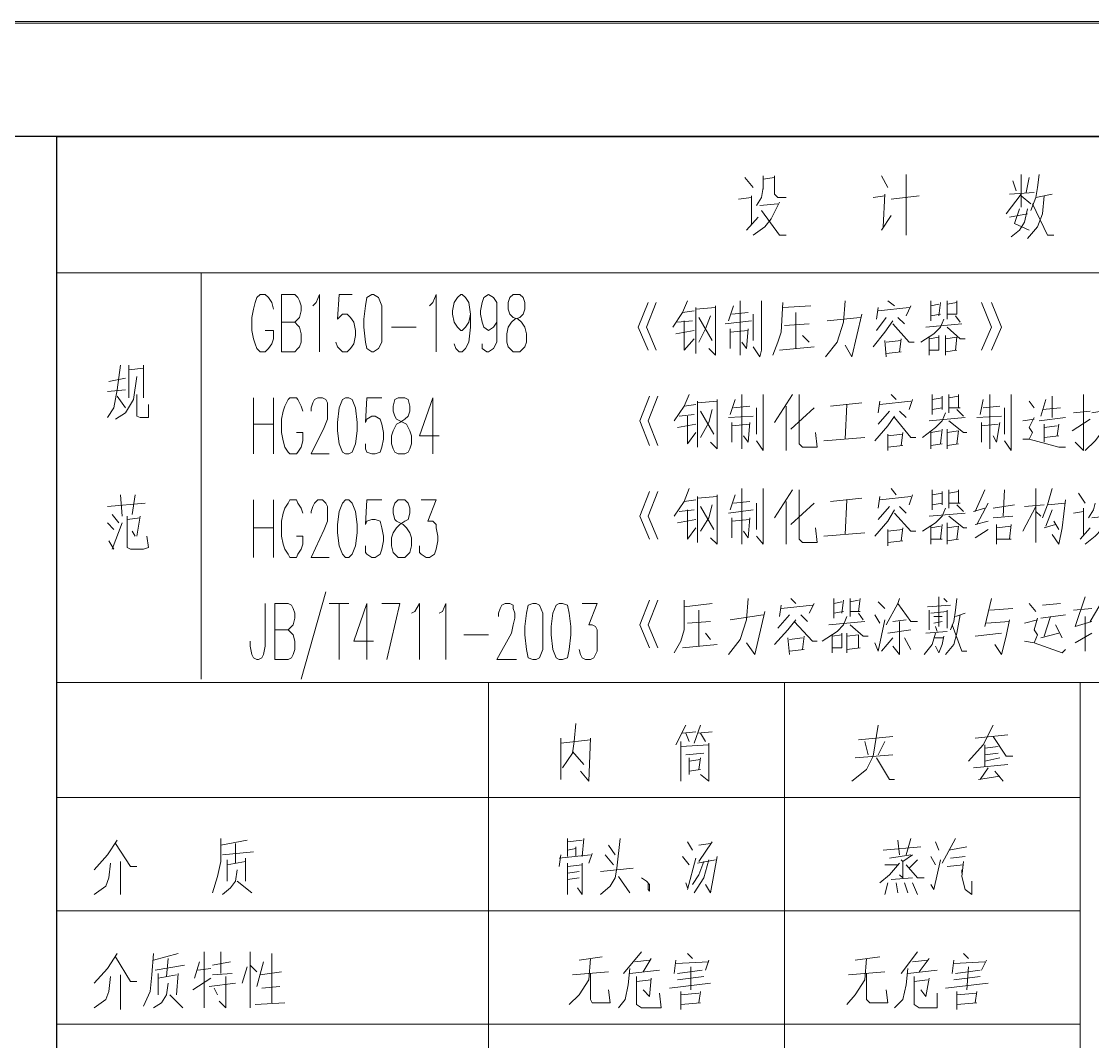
# Model space of a CAD drawing. Header units: inches. Extents: x -244 to 17, y 0 to 370.
# Drawn here: x -67.44 to -26.06, y 330.5 to 369.9 of the extents above; entities that cross this region are included whole.
import ezdxf

# ---------------------------------------------------------------- set-up
doc = ezdxf.new("R2010")
doc.units = ezdxf.units.IN
doc.header["$MEASUREMENT"] = 0
doc.layers.add('图层 1', color=7, linetype='Continuous')

# ---------------------------------------------------------------- blocks, each defined once
blk = doc.blocks.new('block 2')
at = {"layer": '图层 1', "lineweight": 0}
blk.add_lwpolyline([(20.383, 3.175), (390.017, 3.175), (390.017, 264.541), (20.383, 264.541)], dxfattribs=at)
at = {"layer": '图层 1', "color": 7, "lineweight": 13, "true_color": 0xffffff}
for points in [[(20.383, 264.478), (20.383, 3.175), (389.954, 3.175), (389.954, 264.478), (20.383, 264.478)], [(351.282, 86.741), (351.282, 47.181)], [(355.664, 86.741), (355.664, 47.181)], [(360.045, 86.741), (360.045, 47.181)], [(364.49, 86.741), (364.49, 7.556)], [(380.302, 86.741), (380.302, 7.556)], [(353.124, 84.646), (352.552, 84.709), (352.235, 84.836), (351.917, 85.281)], [(354.013, 84.391), (353.441, 84.772), (352.87, 85.281)], [(357.505, 84.646), (356.934, 84.709), (356.616, 84.836), (356.299, 85.281)], [(358.394, 84.391), (357.823, 84.772), (357.251, 85.281)], [(353.886, 84.455), (352.933, 83.884), (352.933, 83.629)], [(358.267, 84.455), (357.378, 83.884), (357.378, 83.629)], [(369.951, 84.709), (369.634, 84.519)], [(369.634, 84.582), (370.65, 84.201)], [(370.65, 84.772), (370.396, 84.519)], [(370.967, 84.582), (370.65, 84.328)], [(371.285, 84.772), (371.412, 83.312)], [(376.301, 83.629), (375.412, 83.757), (374.904, 84.074), (374.65, 84.455)], [(376.746, 84.265), (375.793, 84.391), (375.095, 84.519), (374.714, 84.772)], [(375.793, 84.074), (375.73, 84.772)], [(376.111, 84.709), (376.238, 84.074)], [(353.187, 84.265), (351.854, 84.265)], [(357.569, 84.265), (356.299, 84.265)], [(371.729, 84.265), (370.904, 84.201)], [(375.539, 84.391), (375.095, 84.074)], [(370.904, 84.01), (369.697, 84.01), (369.634, 83.884), (369.634, 83.375), (369.697, 83.185), (370.142, 83.249)], [(370.142, 83.693), (370.332, 83.82)], [(370.904, 83.503), (370.142, 83.629)], [(370.84, 83.503), (370.777, 84.01)], [(371.729, 83.693), (370.967, 83.82)], [(375.603, 83.629), (374.777, 83.629), (374.714, 83.503), (374.714, 83.185), (375.222, 83.185)], [(376.746, 83.947), (375.476, 83.947)], [(376.619, 83.375), (376.555, 83.947)], [(354.013, 82.994), (353.187, 83.058), (352.552, 83.122), (351.981, 83.375)], [(375.476, 83.375), (376.746, 83.375)], [(352.87, 82.423), (352.425, 82.487), (352.108, 82.677), (351.917, 82.994)], [(353.251, 82.804), (352.425, 82.804)], [(353.187, 82.106), (353.06, 82.804)], [(353.378, 82.931), (353.568, 81.788)], [(354.013, 82.042), (353.759, 82.994)], [(353.124, 82.487), (353.822, 82.423)], [(352.425, 82.36), (351.917, 81.851)], [(353.251, 82.042), (352.425, 82.106)], [(352.616, 81.471), (353.06, 80.772)], [(353.695, 81.216), (353.06, 81.407)], [(353.378, 81.28), (353.441, 80.772)], [(380.302, 81.153), (364.617, 81.153)], [(354.076, 81.026), (351.917, 81.026)], [(352.743, 80.835), (352.87, 79.819)], [(353.187, 80.709), (353.251, 79.947)], [(353.568, 80.709), (353.695, 80.01)], [(358.458, 80.391), (357.569, 80.391), (356.997, 80.518), (356.362, 80.709)], [(353.124, 80.2), (351.917, 80.2), (352.171, 80.454)], [(352.679, 80.645), (352.425, 80.518)], [(354.076, 80.391), (353.251, 80.391)], [(357.251, 79.756), (356.807, 79.819), (356.553, 80.01), (356.299, 80.328)], [(357.823, 80.328), (357.95, 79.121)], [(358.394, 79.375), (358.204, 80.391)], [(357.632, 80.137), (356.807, 80.137)], [(357.569, 79.438), (357.442, 80.137)], [(353.505, 79.375), (352.87, 79.566)], [(356.807, 79.756), (356.362, 79.185)], [(357.505, 79.819), (358.267, 79.819)], [(354.076, 79.248), (351.917, 79.248)], [(352.044, 79.057), (352.108, 77.915)], [(353.314, 78.994), (353.568, 79.248)], [(357.696, 79.438), (356.807, 79.438)], [(367.538, 78.676), (365.887, 78.676), (365.57, 78.74), (365.443, 78.804), (365.379, 78.931), (365.379, 78.994), (365.443, 79.121), (365.57, 79.185), (365.887, 79.248), (366.078, 79.248)], [(371.539, 79.121), (369.316, 79.121)], [(370.459, 79.121), (370.459, 78.359)], [(375.476, 79.121), (373.317, 79.121)], [(374.46, 79.121), (374.46, 78.359)], [(378.905, 78.359), (379.159, 78.422), (379.349, 78.55), (379.476, 78.676), (379.476, 78.867), (379.349, 78.994), (379.159, 79.057), (378.905, 79.121), (378.587, 79.185), (378.079, 79.185), (377.762, 79.121), (377.571, 79.057), (377.381, 78.994), (377.254, 78.867), (377.254, 78.676), (377.381, 78.55), (377.571, 78.422), (377.762, 78.359), (378.079, 78.359), (378.079, 78.676)], [(352.743, 78.105), (352.679, 78.804)], [(353.695, 78.74), (352.743, 78.994)], [(353.187, 78.867), (353.314, 78.041)], [(352.108, 78.422), (354.013, 78.422)], [(366.522, 77.788), (366.395, 77.66), (366.332, 77.597), (366.078, 77.534), (365.76, 77.534), (365.57, 77.597), (365.443, 77.66), (365.379, 77.788), (365.379, 78.296), (367.538, 78.296), (367.538, 77.788), (367.475, 77.66), (367.348, 77.597), (367.157, 77.534), (366.967, 77.534), (366.713, 77.597), (366.649, 77.66), (366.522, 77.788), (366.522, 78.296)], [(371.539, 78.359), (369.316, 78.359)], [(375.476, 78.359), (373.317, 78.359)], [(371.031, 77.216), (371.221, 77.279), (371.412, 77.407), (371.539, 77.47), (371.539, 77.724), (371.412, 77.788), (371.221, 77.915), (371.031, 77.978), (370.713, 78.041), (370.142, 78.041), (369.824, 77.978), (369.634, 77.915), (369.443, 77.788), (369.316, 77.724), (369.316, 77.47), (369.443, 77.407), (369.634, 77.279), (369.824, 77.216), (370.142, 77.216), (370.142, 77.47)], [(374.968, 77.216), (375.158, 77.279), (375.412, 77.407), (375.476, 77.47), (375.476, 77.724), (375.412, 77.788), (375.158, 77.915), (374.968, 77.978), (374.65, 78.041), (374.142, 78.041), (373.825, 77.978), (373.571, 77.915), (373.38, 77.788), (373.317, 77.724), (373.317, 77.47), (373.38, 77.407), (373.571, 77.279), (373.825, 77.216), (374.142, 77.216), (374.142, 77.47)], [(378.397, 77.534), (378.27, 77.407), (378.206, 77.343), (377.952, 77.279), (377.635, 77.279), (377.444, 77.343), (377.381, 77.407), (377.254, 77.534), (377.254, 78.041), (379.476, 78.041), (379.476, 77.534), (379.349, 77.407), (379.222, 77.343), (379.032, 77.279), (378.841, 77.279), (378.587, 77.343), (378.524, 77.407), (378.397, 77.534), (378.397, 78.041)], [(367.983, 76.327), (364.617, 77.279)], [(371.031, 76.899), (371.094, 76.899), (371.285, 76.835), (371.412, 76.772), (371.539, 76.644), (371.539, 76.454), (371.412, 76.327), (371.285, 76.263), (371.094, 76.263), (370.904, 76.263), (370.713, 76.263), (370.396, 76.391), (369.316, 76.899), (369.316, 76.2)], [(374.968, 76.899), (375.095, 76.899), (375.285, 76.835), (375.412, 76.772), (375.476, 76.644), (375.476, 76.454), (375.412, 76.327), (375.285, 76.263), (375.095, 76.263), (374.841, 76.263), (374.65, 76.263), (374.333, 76.391), (373.317, 76.899), (373.317, 76.2)], [(379.032, 76.835), (379.159, 76.708), (379.476, 76.581), (377.254, 76.581)], [(367.538, 76.2), (367.538, 75.438)], [(367.538, 75.819), (365.379, 75.819)], [(371.539, 75.565), (371.412, 75.692), (371.094, 75.819), (370.586, 75.882), (370.269, 75.882), (369.761, 75.819), (369.443, 75.692), (369.316, 75.565), (369.316, 75.438), (369.443, 75.311), (369.761, 75.184), (370.269, 75.121), (370.586, 75.121), (371.094, 75.184), (371.412, 75.311), (371.539, 75.438), (371.539, 75.565)], [(375.476, 75.565), (375.412, 75.692), (375.095, 75.819), (374.523, 75.882), (374.206, 75.882), (373.698, 75.819), (373.38, 75.692), (373.317, 75.565), (373.317, 75.438), (373.38, 75.311), (373.698, 75.184), (374.206, 75.121), (374.523, 75.121), (375.095, 75.184), (375.412, 75.311), (375.476, 75.438), (375.476, 75.565)], [(379.476, 75.311), (379.476, 75.819), (378.524, 75.882), (378.587, 75.819), (378.714, 75.692), (378.714, 75.501), (378.587, 75.375), (378.397, 75.247), (378.079, 75.184), (377.889, 75.184), (377.571, 75.247), (377.381, 75.375), (377.254, 75.501), (377.254, 75.692), (377.381, 75.819), (377.444, 75.882), (377.635, 75.946)], [(365.379, 74.74), (367.538, 74.74), (366.078, 75.247), (366.078, 74.485)], [(371.539, 74.168), (371.539, 74.74), (370.586, 74.803), (370.713, 74.74), (370.777, 74.549), (370.777, 74.422), (370.713, 74.232), (370.459, 74.168), (370.142, 74.104), (369.951, 74.104), (369.634, 74.168), (369.443, 74.232), (369.316, 74.422), (369.316, 74.549), (369.443, 74.74), (369.507, 74.803), (369.761, 74.803)], [(375.476, 74.168), (375.476, 74.74), (374.523, 74.803), (374.65, 74.74), (374.777, 74.549), (374.777, 74.422), (374.65, 74.232), (374.46, 74.168), (374.142, 74.104), (373.888, 74.104), (373.571, 74.168), (373.38, 74.232), (373.317, 74.422), (373.317, 74.549), (373.38, 74.74), (373.507, 74.803), (373.698, 74.803)], [(379.476, 74.549), (379.349, 74.74), (379.032, 74.803), (378.524, 74.866), (378.206, 74.866), (377.635, 74.803), (377.381, 74.74), (377.254, 74.549), (377.254, 74.485), (377.381, 74.295), (377.635, 74.168), (378.206, 74.168), (378.524, 74.168), (379.032, 74.168), (379.349, 74.295), (379.476, 74.485), (379.476, 74.549)], [(365.379, 73.978), (367.538, 73.469), (367.538, 74.168)], [(371.539, 73.533), (371.412, 73.66), (371.221, 73.724), (371.031, 73.724), (370.777, 73.66), (370.713, 73.597), (370.586, 73.343), (370.459, 73.216), (370.269, 73.088), (370.078, 73.025), (369.761, 73.025), (369.507, 73.088), (369.443, 73.152), (369.316, 73.279), (369.316, 73.533), (369.443, 73.66), (369.507, 73.724), (369.761, 73.787), (370.078, 73.787), (370.269, 73.724), (370.459, 73.597), (370.586, 73.469), (370.713, 73.279), (370.777, 73.152), (371.031, 73.088), (371.221, 73.088), (371.412, 73.152), (371.539, 73.279), (371.539, 73.533)], [(375.476, 73.533), (375.412, 73.66), (375.158, 73.724), (374.968, 73.724), (374.777, 73.66), (374.65, 73.597), (374.523, 73.343), (374.46, 73.216), (374.206, 73.088), (374.015, 73.025), (373.698, 73.025), (373.507, 73.088), (373.38, 73.152), (373.317, 73.279), (373.317, 73.533), (373.38, 73.66), (373.507, 73.724), (373.698, 73.787), (374.015, 73.787), (374.206, 73.724), (374.46, 73.597), (374.523, 73.469), (374.65, 73.279), (374.777, 73.152), (374.968, 73.088), (375.158, 73.088), (375.412, 73.152), (375.476, 73.279), (375.476, 73.533)], [(378.206, 73.787), (378.206, 72.835)], [(367.157, 73.025), (367.221, 72.898), (367.538, 72.707), (365.379, 72.707)], [(371.539, 72.644), (371.539, 72.072), (370.713, 72.39), (370.713, 72.2), (370.586, 72.072), (370.459, 72.072), (370.142, 72.009), (369.951, 72.009), (369.634, 72.072), (369.443, 72.136), (369.316, 72.326), (369.316, 72.454), (369.443, 72.644), (369.507, 72.707), (369.761, 72.707)], [(373.317, 72.2), (375.476, 72.2), (374.015, 72.707), (374.015, 71.946)], [(379.032, 72.326), (379.159, 72.2), (379.476, 72.072), (377.254, 72.072)], [(367.157, 71.946), (367.221, 71.819), (367.538, 71.691), (365.379, 71.691)], [(378.714, 70.739), (378.397, 70.803), (378.206, 70.929), (378.079, 71.057), (378.079, 71.12), (378.206, 71.247), (378.397, 71.374), (378.714, 71.438), (378.841, 71.438), (379.159, 71.374), (379.349, 71.247), (379.476, 71.12), (379.476, 71.057), (379.349, 70.929), (379.159, 70.803), (378.714, 70.739), (378.206, 70.739), (377.635, 70.803), (377.381, 70.929), (377.254, 71.057), (377.254, 71.184), (377.381, 71.31), (377.571, 71.374)], [(366.332, 70.993), (366.332, 70.041)], [(364.49, 70.041), (302.832, 70.041)], [(378.714, 69.723), (378.397, 69.723), (378.206, 69.85), (378.079, 70.041), (378.206, 70.231), (378.397, 70.294), (378.714, 70.358), (378.841, 70.358), (379.159, 70.294), (379.349, 70.231), (379.476, 70.041), (379.349, 69.85), (379.159, 69.723), (378.714, 69.723), (378.206, 69.723), (377.635, 69.723), (377.381, 69.85), (377.254, 70.041), (377.254, 70.104), (377.381, 70.294), (377.571, 70.294)], [(367.03, 69.66), (367.157, 69.66), (367.348, 69.596), (367.475, 69.532), (367.538, 69.406), (367.538, 69.215), (367.475, 69.088), (367.348, 69.088), (367.157, 69.025), (366.967, 69.025), (366.713, 69.088), (366.395, 69.151), (365.379, 69.723), (365.379, 68.961)], [(379.476, 69.088), (379.349, 69.215), (379.159, 69.279), (378.905, 69.279), (378.714, 69.215), (378.587, 69.088), (378.524, 68.897), (378.397, 68.771), (378.206, 68.644), (377.952, 68.58), (377.635, 68.58), (377.444, 68.644), (377.381, 68.707), (377.254, 68.834), (377.254, 69.088), (377.381, 69.215), (377.444, 69.279), (377.635, 69.342), (377.952, 69.342), (378.206, 69.279), (378.397, 69.151), (378.524, 69.025), (378.587, 68.834), (378.714, 68.707), (378.905, 68.644), (379.159, 68.644), (379.349, 68.707), (379.476, 68.834), (379.476, 69.088)], [(367.538, 68.326), (367.475, 68.516), (367.157, 68.58), (366.649, 68.644), (366.332, 68.644), (365.76, 68.58), (365.443, 68.516), (365.379, 68.326), (365.379, 68.199), (365.443, 68.072), (365.76, 67.945), (366.332, 67.945), (366.649, 67.945), (367.157, 67.945), (367.475, 68.072), (367.538, 68.199), (367.538, 68.326)], [(367.538, 67.31), (367.475, 67.437), (367.157, 67.564), (366.649, 67.628), (366.332, 67.628), (365.76, 67.564), (365.443, 67.437), (365.379, 67.31), (365.379, 67.183), (365.443, 66.993), (365.76, 66.929), (366.332, 66.866), (366.649, 66.866), (367.157, 66.929), (367.475, 66.993), (367.538, 67.183), (367.538, 67.31)], [(357.823, 67.247), (357.378, 67.31)], [(357.696, 67.31), (357.823, 66.104)], [(362.331, 67.247), (360.744, 67.247)], [(362.204, 66.738), (361.76, 66.802), (361.188, 67.183)], [(362.141, 67.247), (362.268, 66.104)], [(352.425, 66.548), (352.044, 66.929)], [(353.187, 66.802), (353.314, 65.405)], [(357.505, 66.993), (356.299, 66.993)], [(356.87, 66.993), (356.934, 66.548)], [(357.124, 66.993), (357.188, 66.548)], [(357.378, 66.993), (357.442, 66.421)], [(358.458, 66.993), (357.759, 66.993)], [(358.14, 66.675), (357.759, 66.675)], [(358.013, 66.993), (358.077, 66.675)], [(358.331, 66.993), (358.394, 66.421)], [(361.823, 66.802), (361.315, 66.357)], [(362.903, 66.675), (362.204, 66.738)], [(352.997, 66.167), (352.425, 66.548)], [(353.759, 66.548), (353.886, 65.659)], [(357.505, 66.421), (356.299, 66.421), (356.553, 66.612)], [(357.759, 66.421), (358.458, 66.357)], [(362.331, 66.104), (360.68, 66.167), (361.061, 66.485)], [(367.538, 66.421), (367.538, 65.85), (366.713, 66.167), (366.713, 66.04), (366.649, 65.913), (366.522, 65.85), (366.205, 65.85), (366.014, 65.85), (365.697, 65.85), (365.443, 65.976), (365.379, 66.104), (365.379, 66.294), (365.443, 66.421), (365.57, 66.485), (365.76, 66.548)], [(352.235, 66.104), (352.108, 66.04), (352.108, 65.341), (352.616, 65.405)], [(352.235, 66.104), (353.251, 66.104)], [(352.997, 66.167), (353.822, 66.104)], [(357.886, 66.04), (357.505, 66.167)], [(358.458, 64.96), (357.315, 65.088), (356.934, 65.151), (356.616, 65.341), (356.299, 65.722)], [(357.188, 65.722), (357.315, 64.453)], [(357.442, 65.215), (357.823, 65.532)], [(358.204, 65.405), (357.823, 65.151)], [(353.441, 64.579), (352.806, 64.643), (352.235, 64.77), (351.917, 65.024)], [(356.997, 65.024), (356.362, 64.579)], [(354.076, 64.135), (353.251, 64.834)], [(353.251, 64.579), (353.378, 63.437)], [(353.124, 64.325), (352.044, 64.325), (351.917, 64.135)], [(352.933, 64.325), (352.997, 63.754)], [(353.695, 64.389), (353.759, 63.818)], [(365.824, 63.818), (366.713, 64.199), (367.665, 63.818)], [(370.015, 63.818), (370.904, 64.199), (371.856, 63.818)], [(373.634, 63.818), (374.587, 64.199), (375.539, 63.818)], [(377.317, 63.881), (378.206, 64.262), (379.159, 63.881)], [(351.917, 64.135), (351.917, 63.373), (352.489, 63.437)], [(353.06, 63.754), (352.362, 63.818), (352.616, 64.072)], [(353.822, 63.754), (353.314, 64.072)], [(356.426, 63.818), (356.489, 63.881)], [(356.426, 63.818), (356.489, 63.818), (356.553, 63.818), (356.68, 63.818)], [(356.743, 63.881), (356.553, 63.881), (356.489, 63.881)], [(356.807, 63.944), (356.68, 63.818)], [(356.934, 64.135), (356.807, 63.944)], [(365.824, 63.5), (366.713, 63.881), (367.665, 63.5)], [(370.015, 63.5), (370.904, 63.881), (371.856, 63.5)], [(373.634, 63.5), (374.587, 63.881), (375.539, 63.5)], [(377.317, 63.563), (378.206, 63.944), (379.159, 63.563)], [(352.679, 63.056), (352.87, 61.468)], [(379.222, 62.357), (378.778, 62.547), (378.206, 62.929)], [(352.552, 62.611), (351.854, 62.611)], [(352.044, 62.611), (352.108, 61.849)], [(352.489, 61.913), (352.425, 62.611)], [(352.997, 62.738), (353.124, 61.722)], [(353.759, 62.801), (353.251, 62.865)], [(353.251, 62.738), (353.378, 61.785)], [(353.632, 62.801), (353.695, 61.532)], [(357.759, 62.547), (357.442, 62.294)], [(362.204, 62.611), (360.68, 62.611)], [(362.014, 62.611), (362.077, 61.532)], [(362.839, 62.421), (362.077, 62.801)], [(362.522, 62.547), (362.585, 62.04)], [(367.665, 62.484), (366.522, 62.484), (366.078, 62.611), (365.633, 62.865)], [(365.824, 62.547), (365.951, 61.214)], [(370.65, 62.738), (370.777, 62.04)], [(371.983, 62.294), (371.475, 62.484), (370.904, 62.865)], [(371.094, 62.675), (371.158, 62.103)], [(374.333, 62.738), (374.46, 62.04)], [(375.603, 62.294), (375.158, 62.484), (374.587, 62.865)], [(374.777, 62.675), (374.841, 62.103)], [(377.952, 62.801), (378.079, 62.103)], [(378.397, 62.738), (378.46, 62.166)], [(378.778, 62.547), (378.841, 62.103)], [(353.505, 62.23), (352.616, 62.23)], [(354.013, 62.357), (353.822, 62.166)], [(357.632, 61.532), (356.934, 61.722), (356.362, 62.103)], [(356.489, 62.357), (357.696, 62.04)], [(356.743, 62.421), (356.553, 62.357)], [(357.569, 61.722), (357.061, 61.913), (356.68, 62.166)], [(358.331, 62.357), (358.013, 62.166)], [(360.934, 62.294), (361.569, 62.294)], [(361.125, 61.849), (361.061, 62.294)], [(361.442, 62.294), (361.506, 61.849)], [(361.696, 62.421), (361.76, 61.722)], [(362.839, 61.849), (362.141, 62.103)], [(362.204, 62.294), (362.522, 62.421)], [(366.776, 62.357), (366.84, 61.468)], [(367.411, 62.484), (367.538, 61.404)], [(371.158, 62.357), (370.015, 62.357), (370.459, 62.04)], [(371.475, 62.484), (371.539, 62.04)], [(374.777, 62.357), (373.698, 62.357), (374.142, 62.04)], [(375.158, 62.484), (375.222, 62.04)], [(378.46, 62.484), (377.317, 62.484), (377.762, 62.103)], [(352.552, 61.849), (352.108, 61.913)], [(357.505, 61.976), (357.632, 61.278)], [(358.331, 61.404), (357.569, 61.913)], [(358.204, 61.913), (358.267, 61.468)], [(360.68, 61.532), (360.934, 61.849)], [(361.569, 61.849), (361.125, 61.913)], [(362.522, 61.849), (362.204, 61.659)], [(362.522, 61.976), (362.585, 61.404)], [(365.887, 61.913), (367.284, 61.913)], [(371.666, 61.976), (369.888, 61.976)], [(371.348, 61.404), (370.84, 61.532), (370.332, 61.849)], [(371.285, 61.849), (370.396, 61.341)], [(371.602, 61.976), (371.666, 61.214)], [(375.349, 61.976), (373.571, 61.976)], [(375.031, 61.404), (374.523, 61.532), (373.952, 61.849)], [(374.968, 61.849), (374.079, 61.341)], [(375.285, 61.976), (375.349, 61.214)], [(378.968, 62.04), (377.19, 62.04)], [(378.651, 61.468), (378.143, 61.659), (377.635, 61.913)], [(378.587, 61.913), (377.698, 61.404)], [(378.905, 62.04), (378.968, 61.278)], [(353.759, 61.532), (353.378, 61.659)], [(357.759, 61.214), (356.362, 61.468), (356.68, 61.659)], [(360.68, 61.532), (362.141, 61.532)], [(366.395, 61.659), (366.141, 61.468)], [(371.729, 61.214), (369.824, 61.214), (370.078, 61.468)], [(375.412, 61.214), (373.507, 61.214), (373.761, 61.468)], [(379.032, 61.278), (377.127, 61.278), (377.381, 61.532)], [(378.333, 60.897), (378.46, 59.881)], [(367.729, 60.007), (366.903, 60.071), (366.141, 60.325), (365.57, 60.769)], [(366.903, 60.706), (367.094, 59.436)], [(370.84, 60.643), (370.078, 60.643)], [(370.713, 60.643), (370.777, 59.944)], [(371.031, 60.769), (371.158, 59.817)], [(371.729, 60.516), (371.158, 60.706)], [(371.412, 60.579), (371.475, 59.944)], [(374.523, 60.643), (373.761, 60.643)], [(374.396, 60.643), (374.46, 59.944)], [(374.714, 60.769), (374.777, 59.817)], [(375.412, 60.516), (374.841, 60.706)], [(375.095, 60.579), (375.158, 59.944)], [(378.143, 60.706), (377.381, 60.706)], [(378.016, 60.706), (378.079, 60.007)], [(379.032, 60.579), (378.46, 60.769)], [(378.714, 60.643), (378.778, 60.007)], [(367.221, 59.372), (365.57, 59.753), (366.014, 60.071)], [(371.983, 60.262), (369.824, 60.262)], [(370.078, 60.007), (370.332, 60.198)], [(375.603, 60.262), (373.507, 60.262)], [(373.761, 60.007), (374.015, 60.198)], [(379.222, 60.325), (377.127, 60.325)], [(377.381, 60.071), (377.635, 60.262)], [(378.143, 60.007), (377.381, 60.071)], [(382.461, 59.626), (381.953, 60.071)], [(383.223, 59.881), (383.159, 60.388)], [(383.985, 60.135), (383.604, 59.817)], [(371.983, 59.436), (370.015, 59.436), (369.824, 59.436), (370.142, 59.69)], [(370.84, 59.944), (370.078, 60.007)], [(371.412, 59.69), (370.396, 59.69)], [(375.603, 59.436), (373.698, 59.436), (373.444, 59.436), (373.825, 59.69)], [(374.523, 59.944), (373.761, 60.007)], [(375.095, 59.69), (374.079, 59.69)], [(379.222, 59.5), (377.317, 59.5), (377.063, 59.563), (377.444, 59.817)], [(378.714, 59.817), (377.698, 59.817)], [(383.032, 58.801), (382.397, 59.119), (382.08, 59.372), (381.762, 59.817)], [(382.143, 59.881), (383.286, 59.881)], [(383.604, 59.436), (383.223, 59.5), (382.905, 59.69)], [(382.715, 59.5), (381.762, 58.801), (381.762, 58.547)], [(382.905, 59.563), (382.969, 58.865)], [(384.048, 59.436), (383.54, 59.436)], [(383.921, 59.436), (383.985, 58.991)], [(366.903, 58.166), (366.522, 58.484), (365.951, 58.991)], [(367.094, 58.42), (366.586, 58.865)], [(367.475, 58.738), (367.03, 58.801)], [(371.92, 58.293), (370.84, 58.991)], [(375.603, 58.293), (374.523, 58.991)], [(379.159, 58.674), (378.016, 58.738), (377.635, 58.865), (377.127, 59.055)], [(377.317, 58.801), (377.444, 57.468)], [(384.048, 58.991), (383.667, 58.991), (383.35, 58.991), (383.223, 58.865), (383.223, 58.547)], [(364.49, 58.61), (311.658, 58.61)], [(366.205, 58.484), (365.57, 58.42)], [(365.76, 57.849), (365.697, 58.42)], [(366.141, 58.42), (366.205, 57.912)], [(367.348, 58.738), (367.475, 57.531)], [(371.475, 58.547), (369.824, 58.547)], [(375.158, 58.547), (373.444, 58.547)], [(378.27, 58.61), (378.333, 57.658)], [(378.968, 58.674), (379.032, 57.594)], [(366.84, 58.229), (366.078, 57.531), (366.078, 57.341)], [(367.094, 57.975), (366.84, 57.722)], [(367.729, 58.357), (367.538, 58.166)], [(371.92, 58.039), (370.015, 58.039), (369.888, 57.912), (369.888, 57.341), (370.459, 57.404)], [(371.412, 57.468), (370.586, 58.357)], [(375.603, 58.039), (373.698, 58.039), (373.571, 57.912), (373.571, 57.341), (374.142, 57.404)], [(375.095, 57.468), (374.269, 58.357)], [(377.381, 58.166), (378.778, 58.166)], [(366.268, 57.849), (365.76, 57.912)], [(367.538, 57.468), (367.157, 57.658)], [(377.889, 57.912), (377.635, 57.658)], [(367.03, 56.197), (366.713, 56.325), (366.459, 56.578), (366.078, 57.15)], [(366.332, 56.769), (365.633, 56.769)], [(365.824, 56.769), (365.824, 56.388), (366.395, 56.388)], [(366.268, 56.769), (366.332, 56.388)], [(366.713, 56.896), (366.84, 55.499)], [(367.729, 56.706), (366.967, 56.706)], [(367.221, 56.325), (367.157, 56.706)], [(367.538, 56.706), (367.602, 56.388)], [(370.142, 57.087), (370.269, 55.499)], [(371.475, 56.832), (371.602, 55.626)], [(373.825, 57.087), (373.952, 55.499)], [(375.158, 56.832), (375.285, 55.626)], [(379.222, 56.261), (378.397, 56.325), (377.635, 56.578), (377.063, 57.023)], [(378.46, 56.96), (378.587, 55.69)], [(367.665, 56.325), (367.157, 56.388)], [(352.425, 55.88), (352.044, 56.197)], [(352.997, 55.499), (352.425, 55.88)], [(353.187, 56.134), (353.314, 54.737)], [(353.759, 55.88), (353.886, 54.928)], [(362.839, 54.991), (361.633, 55.182), (361.125, 55.435), (360.68, 56.007)], [(361.569, 55.88), (361.696, 54.419)], [(365.633, 56.197), (366.395, 56.197)], [(365.76, 56.197), (365.824, 55.69)], [(365.824, 55.753), (366.332, 55.753), (366.268, 56.197)], [(366.713, 56.071), (366.268, 55.563), (366.268, 55.372)], [(367.03, 56.071), (367.729, 56.071)], [(367.221, 56.071), (367.221, 55.69)], [(367.602, 56.071), (367.665, 55.753)], [(371.539, 56.197), (370.205, 56.261)], [(375.222, 56.197), (373.888, 56.261)], [(378.714, 55.626), (377.063, 56.007), (377.508, 56.261)], [(352.997, 55.499), (353.822, 55.435)], [(362.204, 55.499), (361.696, 55.372)], [(362.268, 55.753), (362.395, 54.419)], [(367.157, 55.753), (366.903, 55.563)], [(367.729, 55.69), (367.221, 55.753)], [(352.235, 55.435), (352.108, 55.309), (352.108, 54.61), (352.616, 54.674)], [(352.235, 55.435), (353.251, 55.435)], [(361.569, 55.054), (360.744, 54.547), (360.744, 54.356)], [(366.903, 54.737), (365.697, 54.991), (366.014, 55.118)], [(367.094, 55.118), (366.776, 54.928)], [(371.158, 54.356), (370.713, 54.61), (370.142, 55.118)], [(374.777, 54.356), (374.396, 54.61), (373.825, 55.118)], [(378.46, 54.419), (378.016, 54.737), (377.444, 55.182)], [(378.587, 54.674), (378.079, 55.054)], [(378.968, 54.991), (378.524, 55.054)], [(383.223, 55.182), (383.286, 54.737)], [(356.743, 54.61), (356.299, 54.737)], [(357.505, 54.166), (357.061, 54.547), (356.743, 54.928)], [(357.442, 54.737), (357.442, 54.229)], [(358.013, 54.8), (358.14, 53.34)], [(361.696, 54.991), (362.204, 54.737)], [(365.697, 54.864), (366.205, 54.419)], [(367.729, 54.166), (367.538, 54.229), (366.713, 54.674)], [(367.602, 54.991), (367.348, 54.737)], [(371.285, 54.547), (370.777, 54.991)], [(371.666, 54.928), (371.221, 54.991)], [(371.539, 54.928), (371.666, 53.721)], [(374.968, 54.547), (374.46, 54.991)], [(375.349, 54.928), (374.904, 54.991)], [(375.222, 54.928), (375.349, 53.721)], [(377.698, 54.737), (377.063, 54.674)], [(377.254, 54.102), (377.19, 54.674)], [(377.635, 54.674), (377.698, 54.102)], [(378.841, 54.991), (378.968, 53.785)], [(381.953, 54.864), (382.524, 54.483)], [(383.35, 54.737), (382.08, 54.8)], [(384.048, 54.864), (383.604, 54.61)], [(353.441, 53.848), (352.806, 53.912), (352.235, 54.038), (351.917, 54.356)], [(356.743, 54.293), (356.362, 54.229)], [(356.87, 54.483), (356.934, 53.657)], [(357.696, 54.547), (357.823, 53.721)], [(358.394, 54.229), (357.823, 54.166)], [(366.84, 54.166), (365.57, 54.166), (365.887, 54.419)], [(366.395, 54.61), (366.522, 53.721)], [(366.903, 53.912), (366.84, 54.419)], [(366.84, 53.467), (366.84, 53.721), (367.538, 54.229)], [(370.396, 54.61), (369.761, 54.61)], [(369.951, 54.038), (369.888, 54.61)], [(370.332, 54.61), (370.396, 54.038)], [(371.031, 54.356), (370.332, 53.721), (370.332, 53.531)], [(371.983, 54.483), (371.729, 54.293)], [(374.079, 54.61), (373.444, 54.61)], [(373.634, 54.038), (373.571, 54.61)], [(374.714, 54.356), (373.952, 53.721), (373.952, 53.531)], [(374.015, 54.61), (374.079, 54.038)], [(375.603, 54.483), (375.412, 54.293)], [(378.333, 54.419), (377.635, 53.785), (377.635, 53.594)], [(378.587, 54.229), (378.333, 53.975)], [(379.222, 54.61), (379.032, 54.356)], [(383.159, 54.483), (383.286, 53.403)], [(354.076, 53.467), (353.251, 54.102)], [(353.251, 53.848), (353.378, 52.705)], [(356.743, 53.975), (356.362, 53.848)], [(357.569, 54.038), (356.934, 54.038), (357.061, 54.166)], [(357.442, 53.912), (356.934, 53.467), (356.934, 53.213)], [(357.823, 53.657), (357.569, 54.038), (357.632, 54.102)], [(358.458, 53.721), (357.823, 53.912)], [(366.205, 53.975), (365.76, 53.721)], [(370.459, 54.038), (369.951, 54.102)], [(371.285, 54.166), (371.031, 53.912)], [(374.142, 54.038), (373.634, 54.102)], [(374.968, 54.166), (374.714, 53.912)], [(377.762, 54.102), (377.254, 54.166)], [(379.032, 53.721), (378.651, 53.912)], [(381.762, 53.912), (384.112, 53.912)], [(353.124, 53.594), (352.044, 53.594), (351.917, 53.403)], [(351.917, 53.403), (351.917, 52.705), (352.489, 52.705)], [(352.933, 53.594), (352.997, 53.086)], [(353.822, 53.022), (353.314, 53.403)], [(353.695, 53.657), (353.759, 53.086)], [(356.743, 53.657), (356.299, 53.467)], [(357.632, 53.467), (357.315, 53.785)], [(371.729, 53.657), (371.348, 53.785)], [(375.412, 53.657), (375.031, 53.785)], [(353.06, 53.022), (352.362, 53.15), (352.616, 53.34)], [(366.395, 52.769), (365.951, 52.896), (365.57, 53.213)], [(366.395, 53.15), (366.459, 52.324)], [(367.284, 53.022), (366.522, 53.022)], [(367.411, 53.086), (367.475, 52.197)], [(371.221, 52.388), (370.904, 52.515), (370.65, 52.769), (370.332, 53.276)], [(370.904, 53.022), (371.031, 51.625)], [(374.904, 52.388), (374.587, 52.515), (374.333, 52.769), (373.952, 53.276)], [(374.587, 53.022), (374.714, 51.625)], [(377.825, 53.022), (377.127, 53.022)], [(377.317, 53.022), (377.317, 52.641), (377.889, 52.641)], [(378.524, 52.451), (378.206, 52.578), (377.952, 52.832), (377.635, 53.34)], [(377.762, 53.022), (377.825, 52.641)], [(378.206, 53.15), (378.333, 51.753)], [(356.68, 52.959), (356.489, 52.832), (357.632, 52.578)], [(357.759, 52.959), (357.442, 52.769)], [(358.331, 52.769), (358.013, 52.641)], [(366.268, 52.451), (365.951, 52.515), (365.633, 52.641), (365.887, 52.769)], [(366.205, 52.832), (366.205, 52.451)], [(366.649, 52.769), (366.459, 52.705)], [(367.792, 52.641), (366.649, 52.641)], [(366.776, 52.832), (366.84, 52.515)], [(367.03, 52.832), (367.03, 52.515)], [(367.157, 52.959), (367.221, 52.324)], [(370.523, 52.959), (369.824, 52.959)], [(370.015, 52.959), (370.015, 52.515)], [(370.586, 52.515), (370.015, 52.578)], [(370.459, 52.959), (370.523, 52.578)], [(371.92, 52.896), (371.158, 52.896)], [(371.412, 52.515), (371.348, 52.896)], [(371.729, 52.896), (371.793, 52.515)], [(374.206, 52.959), (373.507, 52.959)], [(373.634, 52.959), (373.698, 52.515)], [(374.269, 52.515), (373.698, 52.578)], [(374.142, 52.959), (374.206, 52.578)], [(375.603, 52.896), (374.841, 52.896)], [(375.095, 52.515), (375.031, 52.896)], [(375.412, 52.896), (375.476, 52.515)], [(379.222, 52.959), (378.46, 52.959)], [(378.714, 52.578), (378.651, 52.959)], [(379.159, 52.578), (378.651, 52.641)], [(379.032, 52.959), (379.095, 52.641)], [(352.679, 52.388), (352.87, 50.737)], [(357.378, 52.324), (357.442, 51.689)], [(358.458, 52.007), (357.505, 52.515)], [(357.696, 52.197), (357.759, 51.625)], [(358.013, 52.26), (358.14, 51.562)], [(367.094, 51.816), (366.395, 51.943), (365.951, 52.07), (365.57, 52.388)], [(367.729, 51.943), (367.284, 52.007), (366.84, 52.07), (366.522, 52.197)], [(367.284, 52.324), (366.586, 52.324)], [(367.729, 52.451), (367.602, 52.324)], [(369.824, 52.324), (370.65, 52.324)], [(369.951, 52.324), (370.015, 51.879)], [(370.015, 51.943), (370.523, 51.879), (370.459, 52.324)], [(370.904, 52.26), (370.459, 51.689), (370.459, 51.562)], [(371.221, 52.26), (371.92, 52.26)], [(371.856, 52.515), (371.348, 52.515)], [(371.412, 52.26), (371.412, 51.816)], [(371.793, 52.26), (371.856, 51.879)], [(373.507, 52.324), (374.269, 52.324)], [(373.634, 52.324), (373.698, 51.879)], [(373.698, 51.943), (374.206, 51.879), (374.142, 52.324)], [(374.587, 52.26), (374.142, 51.689), (374.142, 51.562)], [(374.904, 52.26), (375.603, 52.26)], [(375.539, 52.515), (375.031, 52.515)], [(375.095, 52.26), (375.095, 51.816)], [(375.476, 52.26), (375.539, 51.879)], [(377.127, 52.388), (377.889, 52.388)], [(377.254, 52.388), (377.317, 51.943)], [(377.317, 52.007), (377.825, 51.943), (377.762, 52.388)], [(378.206, 52.324), (377.762, 51.816), (377.762, 51.625)], [(378.524, 52.324), (379.222, 52.324)], [(378.714, 52.324), (378.714, 51.943), (379.222, 51.943)], [(379.095, 52.324), (379.159, 51.943)], [(352.552, 51.943), (351.854, 51.943)], [(352.044, 51.943), (352.108, 51.181)], [(352.489, 51.181), (352.425, 51.943)], [(352.997, 52.07), (353.124, 51.054)], [(353.759, 52.07), (353.251, 52.134)], [(353.251, 52.007), (353.378, 51.054)], [(353.632, 52.07), (353.695, 50.863)], [(357.569, 51.689), (356.997, 51.753), (356.489, 51.625)], [(357.251, 51.753), (357.124, 51.753)], [(366.713, 52.134), (365.697, 51.753), (365.697, 51.562)], [(367.03, 52.007), (367.157, 51.625)], [(371.348, 51.943), (371.094, 51.689)], [(371.92, 51.879), (371.412, 51.879)], [(375.031, 51.943), (374.777, 51.689)], [(375.603, 51.879), (375.095, 51.879)], [(378.651, 52.007), (378.397, 51.816)], [(353.505, 51.499), (352.616, 51.562)], [(354.013, 51.689), (353.822, 51.499)], [(356.489, 51.625), (356.299, 51.372), (356.807, 51.372)], [(362.839, 50.546), (362.077, 50.927), (361.442, 51.499)], [(352.552, 51.181), (352.108, 51.244)], [(353.759, 50.8), (353.378, 50.991)], [(360.744, 51.118), (360.871, 50.292)], [(361.188, 50.737), (360.744, 51.054)], [(361.188, 51.308), (361.315, 49.975)], [(362.331, 51.244), (362.458, 49.975)], [(366.268, 51.244), (366.395, 50.228)], [(370.078, 51.244), (370.396, 50.737)], [(370.713, 50.737), (370.586, 51.244)], [(371.412, 50.737), (370.586, 51.181)], [(371.094, 51.308), (371.221, 50.863)], [(371.92, 50.863), (371.094, 51.244)], [(374.523, 50.991), (373.761, 50.991)], [(374.396, 50.991), (374.46, 50.356)], [(374.714, 51.181), (374.777, 50.228)], [(375.412, 50.927), (374.841, 51.054)], [(375.095, 50.927), (375.158, 50.292)], [(377.317, 50.991), (378.206, 50.61)], [(379.159, 50.991), (378.206, 50.61)], [(362.077, 50.863), (361.252, 50.863)], [(361.442, 50.863), (361.569, 50.292)], [(362.395, 50.546), (361.633, 50.038), (361.633, 49.784)], [(361.696, 50.863), (361.76, 50.356)], [(361.95, 50.863), (362.014, 50.356)], [(367.729, 50.61), (366.649, 50.863)], [(366.776, 50.8), (366.84, 49.911)], [(367.284, 50.673), (367.348, 49.784)], [(370.84, 50.546), (370.904, 49.784)], [(371.348, 49.721), (371.221, 50.546)], [(375.603, 50.673), (373.507, 50.673)], [(373.761, 50.419), (374.015, 50.546)], [(377.317, 50.61), (378.206, 50.228)], [(379.159, 50.61), (378.206, 50.228)], [(361.061, 50.482), (360.68, 50.165)], [(366.903, 49.911), (366.268, 50.038), (365.57, 50.228), (365.951, 50.482)], [(369.824, 50.419), (370.586, 50.419)], [(370.015, 49.847), (370.015, 50.419)], [(370.459, 50.419), (370.523, 49.847)], [(371.92, 50.101), (370.904, 50.165)], [(375.603, 49.847), (373.698, 49.847), (373.444, 49.847), (373.825, 50.101)], [(374.523, 50.292), (373.761, 50.419)], [(375.095, 50.101), (374.079, 50.101)], [(370.015, 49.911), (370.586, 49.847)], [(382.778, 49.213), (382.27, 49.34), (381.953, 49.53), (381.699, 49.847)], [(382.778, 49.53), (382.207, 49.721), (381.953, 49.149)], [(382.461, 49.911), (382.588, 49.213)], [(383.35, 49.466), (382.588, 50.038)], [(383.35, 49.911), (383.413, 48.959)], [(383.858, 49.784), (383.477, 49.657)], [(366.078, 49.34), (366.014, 48.959), (365.633, 47.879), (365.76, 47.752)], [(366.776, 49.34), (366.903, 48.832)], [(370.332, 49.403), (371.285, 48.895)], [(371.348, 48.578), (371.285, 49.34)], [(373.888, 49.403), (373.888, 49.149)], [(374.587, 49.403), (374.65, 48.959)], [(384.112, 49.466), (382.842, 49.466)], [(383.286, 49.466), (382.969, 49.085)], [(383.985, 49.149), (383.413, 49.276)], [(366.967, 48.832), (366.522, 48.959), (366.332, 48.832), (366.014, 48.959)], [(367.538, 49.149), (367.221, 48.895)], [(371.983, 48.895), (369.888, 48.895)], [(371.094, 48.895), (370.904, 48.704)], [(374.333, 49.149), (374.142, 49.022), (373.888, 49.149), (373.571, 48.006), (373.571, 47.752)], [(374.714, 48.959), (374.333, 49.149)], [(375.349, 49.149), (375.095, 48.959)], [(383.286, 48.578), (382.588, 48.641), (382.08, 48.832), (381.635, 49.213)], [(382.969, 49.022), (381.762, 48.45), (381.762, 48.197)], [(384.112, 48.768), (383.604, 48.832), (383.223, 48.895), (382.715, 49.085)], [(383.223, 48.895), (383.35, 48.26)], [(366.205, 48.704), (366.395, 48.006)], [(367.03, 48.324), (366.268, 48.578)], [(366.967, 48.704), (367.094, 47.752)], [(367.475, 48.641), (367.538, 47.943)], [(370.586, 48.133), (370.459, 48.578)], [(370.523, 48.514), (371.158, 48.26)], [(370.84, 48.641), (371.348, 48.45), (371.983, 48.26)], [(371.348, 48.45), (371.412, 47.752)], [(374.46, 48.578), (373.761, 48.578)], [(373.952, 48.578), (374.015, 48.006)], [(374.396, 48.069), (374.333, 48.578)], [(374.587, 48.768), (374.714, 47.752)], [(375.412, 48.514), (374.777, 48.704)], [(375.031, 48.641), (375.095, 47.943)], [(366.713, 48.133), (366.205, 47.879)], [(371.539, 47.752), (370.459, 47.879), (369.824, 48.006), (370.205, 48.26)], [(370.396, 48.006), (370.713, 48.197)], [(374.015, 48.069), (374.46, 48.006)], [(375.539, 48.26), (374.714, 48.26)], [(366.014, 47.371), (366.395, 46.736)], [(366.649, 47.371), (366.84, 46.736)], [(366.649, 47.371), (367.792, 46.99)], [(367.284, 47.435), (367.348, 46.736)], [(371.094, 47.053), (371.031, 47.435)], [(371.793, 47.244), (371.412, 46.99)], [(375.603, 47.053), (373.444, 47.053), (373.761, 47.371)], [(374.206, 47.498), (374.65, 46.8)], [(374.904, 47.435), (374.968, 46.8)], [(364.49, 47.181), (302.832, 47.181)], [(367.03, 46.99), (365.697, 46.99)], [(367.729, 46.355), (367.475, 46.419), (366.84, 46.8)], [(370.967, 46.101), (370.396, 46.355), (370.142, 46.609), (369.824, 46.99)], [(370.459, 46.8), (370.015, 47.181)], [(370.205, 47.053), (371.221, 47.053)], [(371.412, 46.609), (371.158, 46.672), (370.84, 46.863)], [(374.714, 46.101), (374.142, 46.355), (373.825, 46.609), (373.444, 46.99)], [(370.84, 46.736), (370.904, 46.165)], [(374.904, 46.736), (375.031, 45.974)]]:
    blk.add_lwpolyline(points, dxfattribs=at)
at = {"layer": '图层 1', "color": 7, "lineweight": 30, "true_color": 0xffffff}
blk.add_lwpolyline([(24.765, 251.333), (24.765, 7.556), (385.572, 7.556), (385.572, 251.333), (24.765, 251.333)], dxfattribs=at)
at = {"layer": '图层 1', "color": 7, "lineweight": 25, "true_color": 0xffffff}
for points in [[(385.572, 86.741), (271.272, 86.741)], [(385.572, 86.741), (385.572, 7.556)]]:
    blk.add_lwpolyline(points, dxfattribs=at)

msp = doc.modelspace()

# ---------------------------------------------------------------- block references
at = {"layer": '图层 1', "rotation": 90}
msp.add_blockref('block 2', (20.648, -20.119), dxfattribs=at)

doc.saveas('drawing.dxf')
